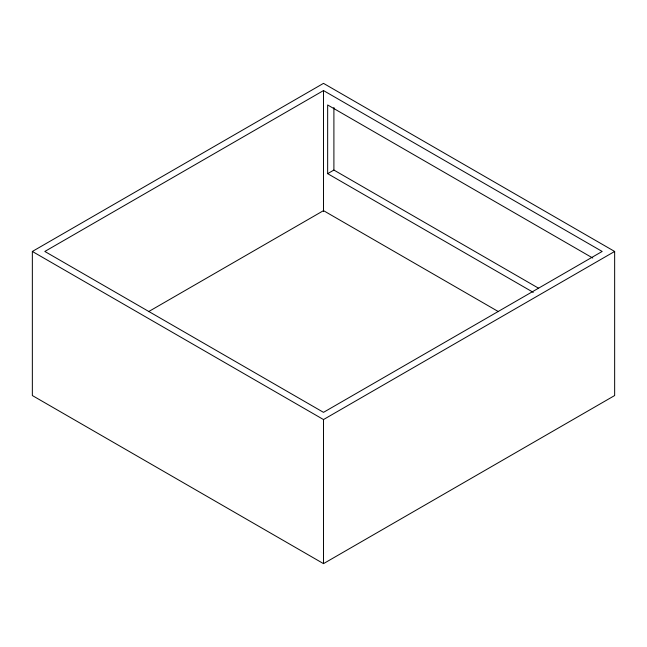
<?xml version="1.0" encoding="UTF-8"?>
<svg xmlns="http://www.w3.org/2000/svg" width="647" height="647" viewBox="0 0 647 647"><rect width="100%" height="100%" fill="white"/><g stroke="black" fill="none" stroke-linecap="round" stroke-linejoin="round"><path stroke-width="0.97" d="M32.35 251.457L323.5 83.366L614.65 251.457L614.65 395.543L323.5 563.634L32.35 395.543L32.35 251.457L323.5 419.555L614.65 251.457M323.5 90.572L44.829 251.457L323.5 412.349L602.171 251.457L323.5 90.572L323.5 211.48M592.765 258.032L327.657 104.976L327.657 173.655L333.901 170.056L538.636 288.255M148.527 311.66L323.5 210.639L498.473 311.66M327.657 173.655L533.265 292.363M333.901 107.434L333.901 170.056M323.5 419.555L323.5 563.634"/></g></svg>
